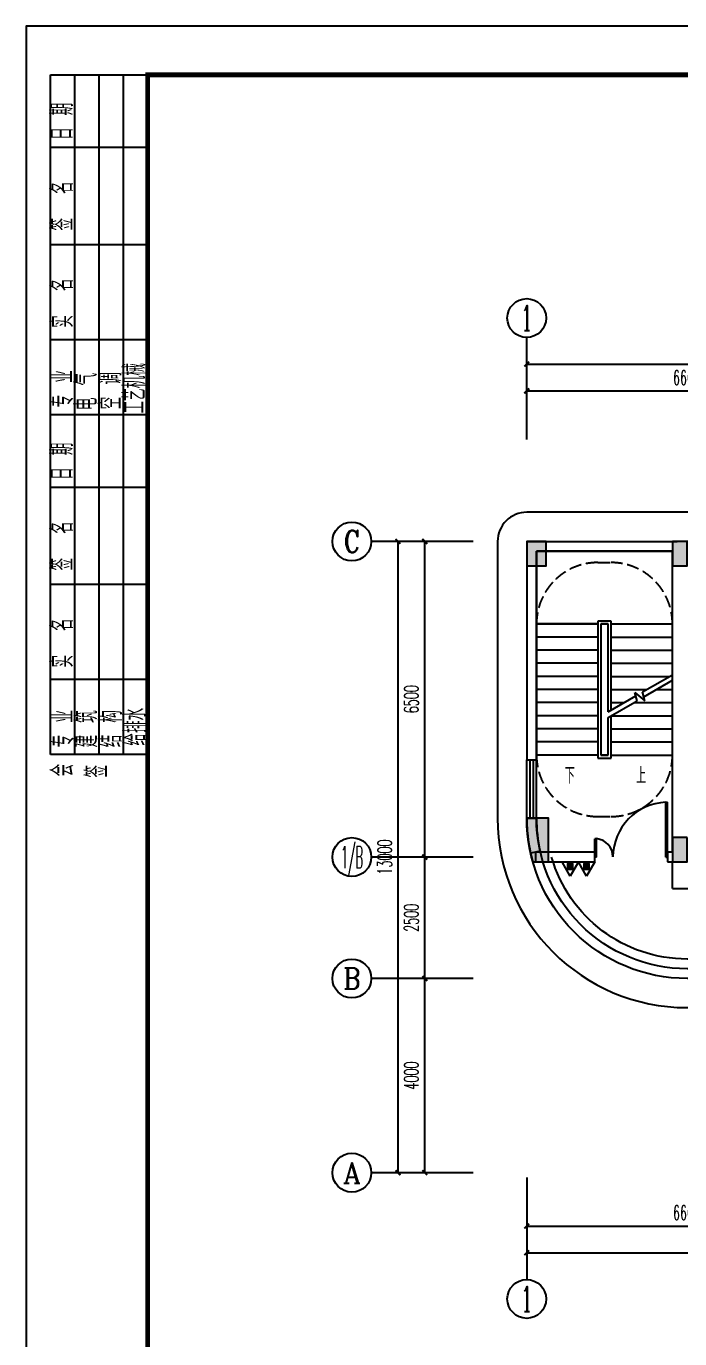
# Model space of a CAD drawing. Extents: x -1254782 to -617813, y -619975 to -323764.
# Drawn here: x -739140 to -725686, y -587605 to -560575 of the extents above; entities that cross this region are included whole.
import ezdxf
from ezdxf.enums import TextEntityAlignment as Align

# ---------------------------------------------------------------- set-up
doc = ezdxf.new("R2010")
doc.units = 0
doc.header["$LTSCALE"] = 1000
doc.header["$MEASUREMENT"] = 0
doc.linetypes.add('DASH', pattern=[0.35, 0.25, -0.1])
for name, color, linetype in [('4', 4, 'Continuous'), ('9', 9, 'Continuous'), ('AXIS', 3, 'Continuous'), ('AXIS_TEXT', 7, 'Continuous'), ('DIM_SYMB', 3, 'Continuous'), ('EQUIP_灭火器', 7, 'Continuous'), ('K+T', 252, 'Continuous'), ('PUB_TITLE', 4, 'Continuous'), ('STAIR', 2, 'Continuous'), ('WALL', 7, 'Continuous'), ('WINDOW', 4, 'Continuous'), ('框', 130, 'Continuous')]:
    doc.layers.add(name, color=color, linetype=linetype)
doc.styles.add('_TCH_AXIS', font='COMPLEX', dxfattribs={"bigfont": 'GBCBIG'})
doc.styles.add('_TCH_DIM', font='SIMPLEX.shx', dxfattribs={"width": 0.8, "bigfont": 'GBCBIG.shx'})
doc.styles.add('_TCH_DIM_T3', font='SIMPLEX.shx', dxfattribs={"width": 0.564706, "bigfont": 'GBCBIG.shx'})
doc.styles.add('COMPLEX', font='COMPLEX')
doc.dimstyles.new('_TCH_ARCH&&100', dxfattribs={"dimtxt": 297.5, "dimasz": 100, "dimexe": 250, "dimexo": 300, "dimgap": 126.25, "dimtad": 1, "dimdec": 0, "dimzin": 0, "dimdsep": 46, "dimtxsty": '_TCH_DIM_T3', "dimblk": 'ARCHTICK', "dimcen": 0.09, "dimclrt": 7, "dimazin": 2, "dimtfac": 1, "dimtdec": 0, "dimtix": 1, "dimtmove": 2, "dimatfit": 3, "dimfxl": 1, "dimtolj": 1, "dimtzin": 0, "dimarcsym": 0})

# ---------------------------------------------------------------- blocks, each defined once
blk = doc.blocks.new('A$C66D56BDA')
at = {"layer": '9'}
for points in [[(0, 100), (400, 100), (400, 600), (0, 600)], [(3300, 600), (3000, 600), (3000, 100), (3300, 100)], [(6400, 100), (6800, 100), (6800, 600), (6400, 600)], [(13400, 100), (13800, 100), (13800, 600), (13400, 600)], [(20400, 100), (20800, 100), (20800, 600), (20400, 600)], [(27400, 100), (27800, 100), (27800, 600), (27400, 600)], [(30300, 100), (30700, 100), (30700, 600), (30300, 600)], [(3300, -5500), (3000, -5500), (3000, -6000), (3300, -6000)], [(27850, -6000), (27850, -5700), (27350, -5700), (27350, -6000)], [(30700, -6000), (30700, -5700), (30200, -5700), (30200, -6000)], [(27850, -8400), (27850, -8050), (27350, -8050), (27350, -8400)], [(30700, -8400), (30700, -8050), (30200, -8050), (30200, -8400)], [(6850, -8600), (6850, -8200), (6350, -8200), (6350, -8600)], [(13850, -8600), (13850, -8200), (13350, -8200), (13350, -8600)], [(20850, -8600), (20850, -8200), (20350, -8200), (20350, -8600)]]:
    blk.add_hatch(color=256, dxfattribs=at).paths.add_polyline_path(points)
h = blk.add_hatch(color=256, dxfattribs=at)
edge = h.paths.add_edge_path()
edge.add_line((125, -6000), (448, -6000))
edge.add_line((448, -6000), (448, -5100))
edge.add_line((448, -5100), (0, -5100))
edge.add_arc((3300, -5100), 3300, 180, 195.8266)
at = {"layer": 'WALL'}
for points in [[(0, 100), (400, 100), (400, 600), (0, 600)], [(3300, 600), (3000, 600), (3000, 100), (3300, 100)], [(6400, 100), (6800, 100), (6800, 600), (6400, 600)], [(13400, 100), (13800, 100), (13800, 600), (13400, 600)], [(20400, 100), (20800, 100), (20800, 600), (20400, 600)], [(27400, 100), (27800, 100), (27800, 600), (27400, 600)], [(30300, 100), (30700, 100), (30700, 600), (30300, 600)], [(3300, -5500), (3000, -5500), (3000, -6000), (3300, -6000)], [(27850, -6000), (27850, -5700), (27350, -5700), (27350, -6000)], [(30700, -6000), (30700, -5700), (30200, -5700), (30200, -6000)], [(27850, -8400), (27850, -8050), (27350, -8050), (27350, -8400)], [(30700, -8400), (30700, -8050), (30200, -8050), (30200, -8400)], [(6850, -8600), (6850, -8200), (6350, -8200), (6350, -8600)], [(13850, -8600), (13850, -8200), (13350, -8200), (13350, -8600)], [(20850, -8600), (20850, -8200), (20350, -8200), (20350, -8600)]]:
    blk.add_lwpolyline(points, close=True, dxfattribs=at)
blk.add_lwpolyline([(125, -6000), (448, -6000), (448, -5100), (0, -5100, 0.069167), (125, -6000, -0.123047)], format="xyb", dxfattribs=at)
blk = doc.blocks.new('$WINLIB2D$00000001')
at = {"color": 0}
for points in [[(-0.5, 0.5), (-0.5, -0.5)], [(-0.5, 0.5), (0.5, 0.5)], [(0.5, -0.5), (0.5, 0.5)], [(0.5, 0.167), (-0.5, 0.167)], [(0.5, -0.167), (-0.5, -0.167)], [(-0.5, -0.5), (0.5, -0.5)]]:
    blk.add_lwpolyline(points, dxfattribs=at)
blk = doc.blocks.new('$DorLib2D$00000225')
at = {"color": 0}
for p, q in [((0.475, -0.001), (0.475, 0.752)), ((0.475, 0.752), (0.5, 0.752)), ((0.5, -0.001), (0.5, 0.752)), ((-0.5, 0), (-0.5, 0.252)), ((-0.475, 0.252), (-0.5, 0.252)), ((-0.475, 0), (-0.475, 0.252)), ((-0.475, 0), (-0.5, 0)), ((0.475, -0.001), (0.5, -0.001))]:
    blk.add_line(p, q, dxfattribs=at)
for centre, radius, start, end in [((0.505, -0.002), 0.755, 92.2493, 179.7238), ((-0.501, 0.003), 0.251, 359.7899, 84.0974)]:
    blk.add_arc(centre, radius, start, end, dxfattribs=at)
blk = doc.blocks.new('_ArchTick')
at = {"color": 0, "linetype": 'ByBlock', "const_width": 0.4}
blk.add_lwpolyline([(-0.5, -0.5), (0.5, 0.5)], dxfattribs=at)
blk = doc.blocks.new('*D223')
at = {"layer": 'AXIS', "color": 0, "lineweight": -2, "transparency": 16777216}
for p, q in [((4000, 2600), (4000, 1100)), ((34700, 2600), (34700, 1100)), ((4000, 1350), (34700, 1350))]:
    blk.add_line(p, q, dxfattribs=at)
at = {"layer": 'Defpoints', "color": 0, "transparency": 16777216}
for p in [(4000, 2900), (34700, 2900), (34700, 1350)]:
    blk.add_point(p, dxfattribs=at)
at = {"layer": 'AXIS', "color": 0, "lineweight": -2, "transparency": 16777216, "xscale": 100, "yscale": 100, "zscale": 100, "rotation": 180}
blk.add_blockref('_ArchTick', (4000, 1350), dxfattribs=at)
at = {"layer": 'AXIS', "color": 0, "lineweight": -2, "transparency": 16777216, "xscale": 100, "yscale": 100, "zscale": 100}
blk.add_blockref('_ArchTick', (34700, 1350), dxfattribs=at)
at = {"layer": 'AXIS', "color": 7, "transparency": 16777216, "insert": (19350, 1625), "char_height": 297.5, "attachment_point": 5, "style": '_TCH_DIM_T3'}
blk.add_mtext('\\A1;30700', dxfattribs=at)
blk = doc.blocks.new('*D224')
at = {"layer": 'AXIS', "color": 0, "lineweight": -2, "transparency": 16777216}
for p, q in [((4000, 2600), (4000, 1650)), ((10600, 2600), (10600, 1650)), ((4000, 1900), (10600, 1900))]:
    blk.add_line(p, q, dxfattribs=at)
at = {"layer": 'Defpoints', "color": 0, "transparency": 16777216}
for p in [(4000, 2900), (10600, 2900), (10600, 1900)]:
    blk.add_point(p, dxfattribs=at)
at = {"layer": 'AXIS', "color": 0, "lineweight": -2, "transparency": 16777216, "xscale": 100, "yscale": 100, "zscale": 100, "rotation": 180}
blk.add_blockref('_ArchTick', (4000, 1900), dxfattribs=at)
at = {"layer": 'AXIS', "color": 0, "lineweight": -2, "transparency": 16777216, "xscale": 100, "yscale": 100, "zscale": 100}
blk.add_blockref('_ArchTick', (10600, 1900), dxfattribs=at)
at = {"layer": 'AXIS', "color": 7, "transparency": 16777216, "insert": (7300, 2175), "char_height": 297.5, "attachment_point": 5, "style": '_TCH_DIM_T3'}
blk.add_mtext('\\A1;6600', dxfattribs=at)
blk = doc.blocks.new('*D229')
at = {"layer": 'AXIS', "color": 0, "lineweight": -2, "transparency": 16777216}
for p, q in [((4000, 18400), (4000, 19900)), ((34700, 18400), (34700, 19900)), ((4000, 19650), (34700, 19650))]:
    blk.add_line(p, q, dxfattribs=at)
at = {"layer": 'Defpoints', "color": 0, "transparency": 16777216}
for p in [(34700, 19650), (4000, 18100), (34700, 18100)]:
    blk.add_point(p, dxfattribs=at)
at = {"layer": 'AXIS', "color": 0, "lineweight": -2, "transparency": 16777216, "xscale": 100, "yscale": 100, "zscale": 100, "rotation": 180}
blk.add_blockref('_ArchTick', (4000, 19650), dxfattribs=at)
at = {"layer": 'AXIS', "color": 0, "lineweight": -2, "transparency": 16777216, "xscale": 100, "yscale": 100, "zscale": 100}
blk.add_blockref('_ArchTick', (34700, 19650), dxfattribs=at)
at = {"layer": 'AXIS', "color": 7, "transparency": 16777216, "insert": (19350, 19925), "char_height": 297.5, "attachment_point": 5, "style": '_TCH_DIM_T3'}
blk.add_mtext('\\A1;30700', dxfattribs=at)
blk = doc.blocks.new('*D230')
at = {"layer": 'AXIS', "color": 0, "lineweight": -2, "transparency": 16777216}
for p, q in [((4000, 18400), (4000, 19350)), ((10600, 18400), (10600, 19350)), ((4000, 19100), (10600, 19100))]:
    blk.add_line(p, q, dxfattribs=at)
at = {"layer": 'Defpoints', "color": 0, "transparency": 16777216}
for p in [(10600, 19100), (4000, 18100), (10600, 18100)]:
    blk.add_point(p, dxfattribs=at)
at = {"layer": 'AXIS', "color": 0, "lineweight": -2, "transparency": 16777216, "xscale": 100, "yscale": 100, "zscale": 100, "rotation": 180}
blk.add_blockref('_ArchTick', (4000, 19100), dxfattribs=at)
at = {"layer": 'AXIS', "color": 0, "lineweight": -2, "transparency": 16777216, "xscale": 100, "yscale": 100, "zscale": 100}
blk.add_blockref('_ArchTick', (10600, 19100), dxfattribs=at)
at = {"layer": 'AXIS', "color": 7, "transparency": 16777216, "insert": (7300, 19375), "char_height": 297.5, "attachment_point": 5, "style": '_TCH_DIM_T3'}
blk.add_mtext('\\A1;6600', dxfattribs=at)
blk = doc.blocks.new('_AXISO')
blk.add_circle((0, 0), 0.5)
at = {"layer": 'AXIS_TEXT', "style": 'COMPLEX', "width": 1.041667}
blk.add_attdef('A', text='', height=0.56, dxfattribs=at).set_placement((-0.25, -0.28), (0.25, -0.28), align=Align.FIT)
blk = doc.blocks.new('*D235')
at = {"layer": 'AXIS', "color": 0, "lineweight": -2, "transparency": 16777216}
for p, q in [((2600, 16000), (1100, 16000)), ((1350, 3000), (1350, 16000)), ((2600, 3000), (1100, 3000))]:
    blk.add_line(p, q, dxfattribs=at)
at = {"layer": 'Defpoints', "color": 0, "transparency": 16777216}
for p in [(1350, 16000), (2900, 16000), (2900, 3000)]:
    blk.add_point(p, dxfattribs=at)
at = {"layer": 'AXIS', "color": 0, "lineweight": -2, "transparency": 16777216, "xscale": 100, "yscale": 100, "zscale": 100}
for p, rotation in [((1350, 16000), 90), ((1350, 3000), 270)]:
    blk.add_blockref('_ArchTick', p, dxfattribs=dict(at, rotation=rotation))
at = {"layer": 'AXIS', "color": 7, "transparency": 16777216, "insert": (1075, 9500), "char_height": 297.5, "attachment_point": 5, "rotation": 90, "style": '_TCH_DIM_T3'}
blk.add_mtext('\\A1;13000', dxfattribs=at)
blk = doc.blocks.new('*D236')
at = {"layer": 'AXIS', "color": 0, "lineweight": -2, "transparency": 16777216}
for p, q in [((2600, 7000), (1650, 7000)), ((1900, 3000), (1900, 7000)), ((2600, 3000), (1650, 3000))]:
    blk.add_line(p, q, dxfattribs=at)
at = {"layer": 'Defpoints', "color": 0, "transparency": 16777216}
for p in [(1900, 7000), (2900, 7000), (2900, 3000)]:
    blk.add_point(p, dxfattribs=at)
at = {"layer": 'AXIS', "color": 0, "lineweight": -2, "transparency": 16777216, "xscale": 100, "yscale": 100, "zscale": 100}
for p, rotation in [((1900, 7000), 90), ((1900, 3000), 270)]:
    blk.add_blockref('_ArchTick', p, dxfattribs=dict(at, rotation=rotation))
at = {"layer": 'AXIS', "color": 7, "transparency": 16777216, "insert": (1625, 5000), "char_height": 297.5, "attachment_point": 5, "rotation": 90, "style": '_TCH_DIM_T3'}
blk.add_mtext('\\A1;4000', dxfattribs=at)
blk = doc.blocks.new('*D237')
at = {"layer": 'AXIS', "color": 0, "lineweight": -2, "transparency": 16777216}
for p, q in [((2600, 9500), (1650, 9500)), ((1900, 7000), (1900, 9500)), ((2600, 7000), (1650, 7000))]:
    blk.add_line(p, q, dxfattribs=at)
at = {"layer": 'Defpoints', "color": 0, "transparency": 16777216}
for p in [(1900, 9500), (2900, 9500), (2900, 7000)]:
    blk.add_point(p, dxfattribs=at)
at = {"layer": 'AXIS', "color": 0, "lineweight": -2, "transparency": 16777216, "xscale": 100, "yscale": 100, "zscale": 100}
for p, rotation in [((1900, 9500), 90), ((1900, 7000), 270)]:
    blk.add_blockref('_ArchTick', p, dxfattribs=dict(at, rotation=rotation))
at = {"layer": 'AXIS', "color": 7, "transparency": 16777216, "insert": (1625, 8250), "char_height": 297.5, "attachment_point": 5, "rotation": 90, "style": '_TCH_DIM_T3'}
blk.add_mtext('\\A1;2500', dxfattribs=at)
blk = doc.blocks.new('*D238')
at = {"layer": 'AXIS', "color": 0, "lineweight": -2, "transparency": 16777216}
for p, q in [((2600, 16000), (1650, 16000)), ((1900, 9500), (1900, 16000)), ((2600, 9500), (1650, 9500))]:
    blk.add_line(p, q, dxfattribs=at)
at = {"layer": 'Defpoints', "color": 0, "transparency": 16777216}
for p in [(1900, 16000), (2900, 16000), (2900, 9500)]:
    blk.add_point(p, dxfattribs=at)
at = {"layer": 'AXIS', "color": 0, "lineweight": -2, "transparency": 16777216, "xscale": 100, "yscale": 100, "zscale": 100}
for p, rotation in [((1900, 16000), 90), ((1900, 9500), 270)]:
    blk.add_blockref('_ArchTick', p, dxfattribs=dict(at, rotation=rotation))
at = {"layer": 'AXIS', "color": 7, "transparency": 16777216, "insert": (1625, 12750), "char_height": 297.5, "attachment_point": 5, "rotation": 90, "style": '_TCH_DIM_T3'}
blk.add_mtext('\\A1;6500', dxfattribs=at)
blk = doc.blocks.new('A$C29A34EED')
at = {"layer": '框'}
for p, q in [((0, 461), (0, 14461)), ((0, 14461), (2000, 14461)), ((500, 461), (500, 14461)), ((1000, 461), (1000, 14461)), ((1500, 461), (1500, 14461)), ((2000, 461), (2000, 14461)), ((2000, 12961), (0, 12961)), ((2000, 10961), (0, 10961)), ((2000, 9005), (0, 9005)), ((2000, 7461), (0, 7461)), ((2000, 5961), (0, 5961)), ((2000, 3961), (0, 3961)), ((2000, 2005), (0, 2005)), ((2000, 461), (0, 461))]:
    blk.add_line(p, q, dxfattribs=at)
at = {"layer": '框', "style": '_TCH_DIM', "width": 0.8}
for s, p in [('日 期', (462, 13120)), ('签  名', (466, 11253)), ('实  名', (466, 9253)), ('工艺机械', (1953, 7486)), ('专 业', (472, 7613)), ('电 气', (957, 7555)), ('空 调', (1460, 7573)), ('日 期', (462, 6120)), ('签  名', (466, 4253)), ('实  名', (466, 2253)), ('专 业', (480, 613)), ('建 筑', (967, 607)), ('结 构', (1470, 612)), ('给排水', (1970, 645)), ('会', (470, 12)), ('签', (1174, -12))]:
    blk.add_text(s, height=450, rotation=90, dxfattribs=at).set_placement(p)
blk = doc.blocks.new('A$C21C844B0')
at = {"layer": '4'}
blk.add_blockref('A$C29A34EED', (0, 26072), dxfattribs=at)
blk = doc.blocks.new('$TwtSys$00000546')
h = blk.add_hatch()
h.set_pattern_fill('ANSI31', color=256, scale=200, style=0)
h.set_pattern_definition([(45, (-38543.802, -6670.83), (-17.67767, 17.67767), [])])
h.paths.add_polyline_path([(-65, 174), (65, 174), (65, 44), (-65, 44)])
for points in [[(0, 344), (-198, 0), (198, 0)], [(-65, 174), (65, 174), (65, 44), (-65, 44)]]:
    blk.add_lwpolyline(points, close=True)
blk = doc.blocks.new('A$C6461084C')
at = {"layer": '4'}
for points in [[(28900, 6400), (28900, 5600, 0.4142136), (29500, 5000), (34700, 5000, 0.4142136), (35300, 5600), (35300, 16000, 0.4142136), (34700, 16600), (4000, 16600, 0.4142136), (3400, 16000), (3400, 10300, 0.4142135), (7300, 6400), (28900, 6400)], [(29500, 5600), (29500, 7000), (7300, 7000, -0.4142136), (4000, 10300, 9.0321414)], [(29700, 5800), (29700, 7200), (7300, 7200, -0.4142136), (4200, 10300, -0.4142136)]]:
    blk.add_lwpolyline(points, format="xyb", dxfattribs=at)
at = {"layer": '9'}
blk.add_lwpolyline([(29900, 5800), (29900, 7400), (7300, 7400, -0.3345303), (4512.5, 9500, -0.3345303)], format="xyb", dxfattribs=at)
at = {"layer": 'AXIS'}
for p, q in [((4000, 18100), (4000, 20200)), ((2900, 16000), (800, 16000)), ((2900, 9500), (800, 9500)), ((2900, 7000), (800, 7000)), ((2900, 3000), (800, 3000)), ((4000, 2900), (4000, 800))]:
    blk.add_line(p, q, dxfattribs=at)
at = {"layer": 'DIM_SYMB'}
for points in [[(4862.5, 11465, 0, 0, 0), (4862.5, 15050, 0, 0, 0), (6337.5, 15050, 0, 0, 0), (6337.5, 13250, 80, 0, 0), (6337.5, 12950, 0, 0, 0)], [(6337.5, 11465, 0, 0, 0), (6337.5, 12380, 80, 0, 0), (6337.5, 12680, 0, 0, 0)]]:
    blk.add_lwpolyline(points, format="xyseb", dxfattribs=at)
at = {"layer": 'K+T', "linetype": 'DASH'}
for p, q in [((5465, 15565), (5735, 15565)), ((5465, 10335), (5735, 10335))]:
    blk.add_line(p, q, dxfattribs=at)
for centre, start, end in [((5465, 14300), 90, 180), ((5735, 14300), 0, 90), ((5465, 11600), 180, 270), ((5735, 11600), 270, 0)]:
    blk.add_arc(centre, 1265, start, end, dxfattribs=at)
at = {"layer": 'STAIR'}
for p, q in [((7000, 15800), (4200, 15800)), ((4200, 15800), (4200, 14300)), ((7000, 14300), (7000, 15800)), ((5735, 14360), (5465, 14360)), ((5465, 14360), (5465, 11540)), ((5735, 12524.9), (5735, 14360)), ((4200, 14300), (4200, 11600)), ((5465, 14300), (4200, 14300)), ((4200, 14300), (5465, 14300)), ((5525, 14300), (5525, 11600)), ((5675, 14300), (5525, 14300)), ((5525, 14300), (5525, 11600)), ((5525, 14300), (5675, 14300)), ((5675, 12490.2), (5675, 14300)), ((5675, 12490.2), (5675, 14300)), ((5735, 14300), (7000, 14300)), ((5735, 14300), (7000, 14300)), ((7000, 13255.2), (7000, 14300)), ((5465, 14030), (4200, 14030)), ((5735, 14030), (7000, 14030)), ((5465, 13760), (4200, 13760)), ((5735, 13760), (7000, 13760)), ((5465, 13490), (4200, 13490)), ((5735, 13490), (7000, 13490)), ((6384.6, 12899.9), (7000, 13255.2)), ((5465, 13220), (4200, 13220)), ((5735, 13220), (6939, 13220)), ((6411.4, 12799.9), (7000, 13139.8)), ((7000, 11600), (7000, 13139.8)), ((5465, 12950), (4200, 12950)), ((5675, 12490.2), (6246.3, 12820.1)), ((5675, 12374.8), (6273.1, 12720.1)), ((5735, 12950), (6471.3, 12950)), ((6273.1, 12720.1), (6226.9, 12892.4)), ((6226.9, 12892.4), (6433, 12719.5)), ((6433, 12719.5), (6384.6, 12899.9)), ((6671.3, 12950), (7000, 12950)), ((5465, 12680), (4200, 12680)), ((5735, 12680), (6003.7, 12680)), ((6203.7, 12680), (7000, 12680)), ((5465, 12410), (4200, 12410)), ((5675, 11600), (5675, 12374.8)), ((5675, 11600), (5675, 12374.8)), ((5735, 11540), (5735, 12409.4)), ((5736, 12410), (7000, 12410)), ((5465, 12140), (4200, 12140)), ((5735, 12140), (7000, 12140)), ((5465, 11870), (4200, 11870)), ((5735, 11870), (7000, 11870)), ((5465, 11600), (4200, 11600)), ((5465, 11540), (5735, 11540)), ((5525, 11600), (5675, 11600)), ((5675, 11600), (5525, 11600)), ((5735, 11600), (7000, 11600))]:
    blk.add_line(p, q, dxfattribs=at)
at = {"layer": 'WALL'}
for p, q in [((4000, 16000), (4000, 11500)), ((4000, 16000), (7100, 16000)), ((7800, 16000), (7100, 16000)), ((4200, 11500), (4200, 15800)), ((4200, 15800), (7000, 15800)), ((7000, 14100), (7000, 15800)), ((7000, 9600), (7000, 14100)), ((4000, 11500), (4200, 11500)), ((4000, 10300), (4200, 10300)), ((4275.1, 9621.9), (4079.9, 9578.1)), ((5400, 9600), (4177.5, 9600)), ((4177.5, 9600), (4177.5, 9400)), ((5400, 9400), (5400, 9600)), ((7000, 9600), (6900, 9600)), ((6900, 9600), (6900, 9400)), ((4177.5, 9400), (5400, 9400)), ((6900, 9400), (7000, 9400)), ((7000, 8850), (7000, 9400)), ((7000, 8850), (8300, 8850))]:
    blk.add_line(p, q, dxfattribs=at)
for radius in [3300, 3100]:
    blk.add_arc((7300, 10300), radius, 180, 192.63563, dxfattribs=at)
blk.add_blockref('A$C66D56BDA', (4000, 15400))
at = {"layer": 'AXIS'}
ref = blk.add_blockref('_AXISO', (4000, 20600), dxfattribs=dict(at, xscale=800, yscale=800, zscale=800))
ref.add_attrib('A', '1', dxfattribs={"layer": 'AXIS_TEXT', "height": 514.7, "style": '_TCH_AXIS'}).set_placement((3889.7, 20342.6), (4110.3, 20342.6), align=Align.FIT)
ref = blk.add_blockref('_AXISO', (400, 16000), dxfattribs=dict(at, xscale=800, yscale=800, zscale=800))
ref.add_attrib('A', 'C', dxfattribs={"layer": 'AXIS_TEXT', "height": 455.7, "style": '_TCH_AXIS'}).set_placement((237.3, 15772.2), (562.7, 15772.2), align=Align.FIT)
ref = blk.add_blockref('_AXISO', (400, 9500), dxfattribs=dict(at, xscale=800, yscale=800, zscale=800))
ref.add_attrib('A', '1/B', dxfattribs={"layer": 'AXIS_TEXT', "height": 452.55, "style": '_TCH_AXIS', "width": 0.388889}).set_placement((173.7, 9273.7), (626.3, 9273.7), align=Align.FIT)
ref = blk.add_blockref('_AXISO', (400, 7000), dxfattribs=dict(at, xscale=800, yscale=800, zscale=800))
ref.add_attrib('A', 'B', dxfattribs={"layer": 'AXIS_TEXT', "height": 435.3, "style": '_TCH_AXIS'}).set_placement((223.8, 6782.4), (576.2, 6782.4), align=Align.FIT)
ref = blk.add_blockref('_AXISO', (400, 3000), dxfattribs=dict(at, xscale=800, yscale=800, zscale=800))
ref.add_attrib('A', 'A', dxfattribs={"layer": 'AXIS_TEXT', "height": 425.2, "style": '_TCH_AXIS'}).set_placement((217.8, 2787.4), (582.2, 2787.4), align=Align.FIT)
ref = blk.add_blockref('_AXISO', (4000, 400), dxfattribs=dict(at, xscale=800, yscale=800, zscale=800))
ref.add_attrib('A', '1', dxfattribs={"layer": 'AXIS_TEXT', "height": 514.7, "style": '_TCH_AXIS'}).set_placement((3889.7, 142.6), (4110.3, 142.6), align=Align.FIT)
at = {"layer": 'WINDOW', "xscale": -1200, "yscale": 200, "zscale": -1200, "rotation": 270}
blk.add_blockref('$WINLIB2D$00000001', (4100, 10900), dxfattribs=at)
at = {"layer": 'WINDOW', "xscale": 1500, "yscale": 1500, "zscale": 1500}
blk.add_blockref('$DorLib2D$00000225', (6150, 9500), dxfattribs=at)
at = {"layer": 'DIM_SYMB', "color": 7, "style": '_TCH_DIM', "width": 0.8}
for s, p in [('下', (4786.5, 11010)), ('上', (6254.1, 11010))]:
    blk.add_text(s, height=337.6, dxfattribs=at).set_placement(p)
at = {"layer": 'AXIS'}
for p1, p2, distance, picture, middle in [((4000, 18100), (34700, 18100), 1550, '*D229', (19350, 19925)), ((4000, 18100), (10600, 18100), 1000, '*D230', (7300, 19375)), ((2900, 3000), (2900, 16000), 1550, '*D235', (1075, 9500)), ((2900, 9500), (2900, 16000), 1000, '*D238', (1625, 12750)), ((2900, 7000), (2900, 9500), 1000, '*D237', (1625, 8250)), ((2900, 3000), (2900, 7000), 1000, '*D236', (1625, 5000)), ((4000, 2900), (34700, 2900), -1550, '*D223', (19350, 1625)), ((4000, 2900), (10600, 2900), -1000, '*D224', (7300, 2175))]:
    dim = blk.add_aligned_dim(p1=p1, p2=p2, distance=distance, dimstyle='_TCH_ARCH&&100', dxfattribs=at)
    dim.commit()
    dim.dimension.update_dxf_attribs({"geometry": picture, "text_midpoint": middle})

msp = doc.modelspace()

# ---------------------------------------------------------------- linework, layer by layer
at = {"layer": 'PUB_TITLE'}
msp.add_lwpolyline([(-739140.4, -602574.7), (-679740.4, -602574.7), (-679740.4, -560574.7), (-739140.4, -560574.7)], close=True, dxfattribs=at)
at = {"layer": 'PUB_TITLE', "const_width": 100}
msp.add_lwpolyline([(-736640.4, -601574.7), (-680740.4, -601574.7), (-680740.4, -561574.7), (-736640.4, -561574.7)], close=True, dxfattribs=at)

# ---------------------------------------------------------------- block references
at = {"layer": '4'}
msp.add_blockref('A$C21C844B0', (-738640.4, -602107.2), dxfattribs=at)
at = {"layer": '9'}
msp.add_blockref('A$C6461084C', (-732835.9, -587184.6), dxfattribs=at)
at = {"layer": 'EQUIP_灭火器', "xscale": 0.85, "yscale": -0.85, "zscale": 0.85}
for p in [(-727941.8, -577784.6), (-727604.6, -577784.6)]:
    msp.add_blockref('$TwtSys$00000546', p, dxfattribs=at)

doc.saveas('drawing.dxf')
